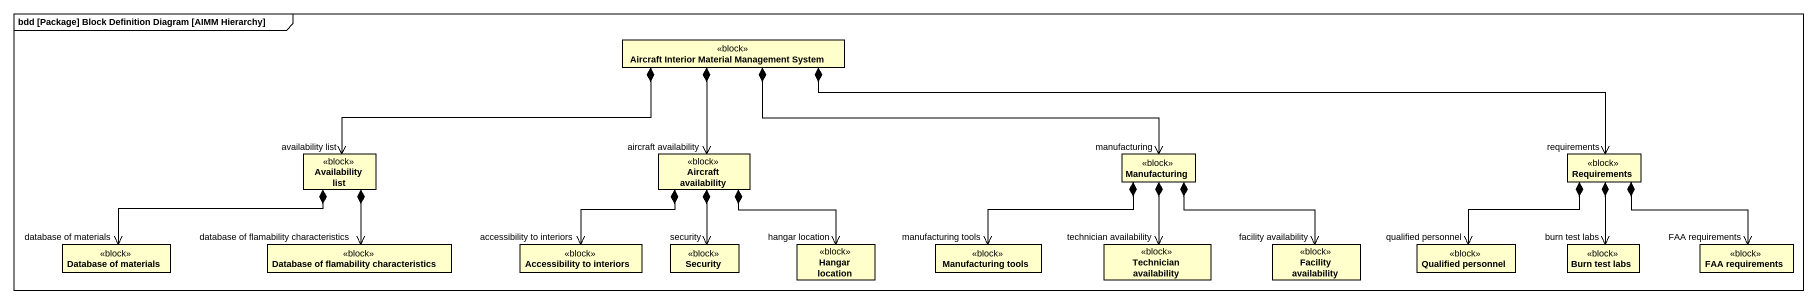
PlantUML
@startuml
mainframe bdd [Package] Block Definition Diagram [AIMM Hierarchy]
hide circle
hide empty members
class "Aircraft Interior Material Management System" as Aircraft_Interior_Material <<block>>
class "Availability list" as Availability_list <<block>>
class "Aircraft availability" as Aircraft_availability <<block>>
class Manufacturing <<block>>
class Requirements <<block>>
class "Database of materials" as Database_of_materials <<block>>
class "Database of flamability characteristics" as Database_of_flamability <<block>>
class "Accessibility to interiors" as Accessibility_to_interiors <<block>>
class Security <<block>>
class "Hangar location" as Hangar_location <<block>>
class "Manufacturing tools" as Manufacturing_tools <<block>>
class "Technician availability" as Technician_availability <<block>>
class "Facility availability" as Facility_availability <<block>>
class "Qualified personnel" as Qualified_personnel <<block>>
class "Burn test labs" as Burn_test_labs <<block>>
class "FAA requirements" as FAA_requirements <<block>>
Aircraft_Interior_Material *-left-> "availability list" Availability_list
Aircraft_Interior_Material *--> "aircraft availability" Aircraft_availability
Aircraft_Interior_Material *-right-> "manufacturing" Manufacturing
Aircraft_Interior_Material *-right-> "requirements" Requirements
Availability_list *-left-> "database of materials" Database_of_materials
Availability_list *--> "database of flamability characteristics" Database_of_flamability
Aircraft_availability *--> "accessibility to interiors" Accessibility_to_interiors
Aircraft_availability *--> "security" Security
Aircraft_availability *--> "hangar location" Hangar_location
Manufacturing *-left-> "manufacturing tools" Manufacturing_tools
Manufacturing *--> "technician availability" Technician_availability
Manufacturing *-right-> "facility availability" Facility_availability
Requirements *--> "qualified personnel" Qualified_personnel
Requirements *--> "burn test labs" Burn_test_labs
Requirements *--> "FAA requirements" FAA_requirements
@enduml
